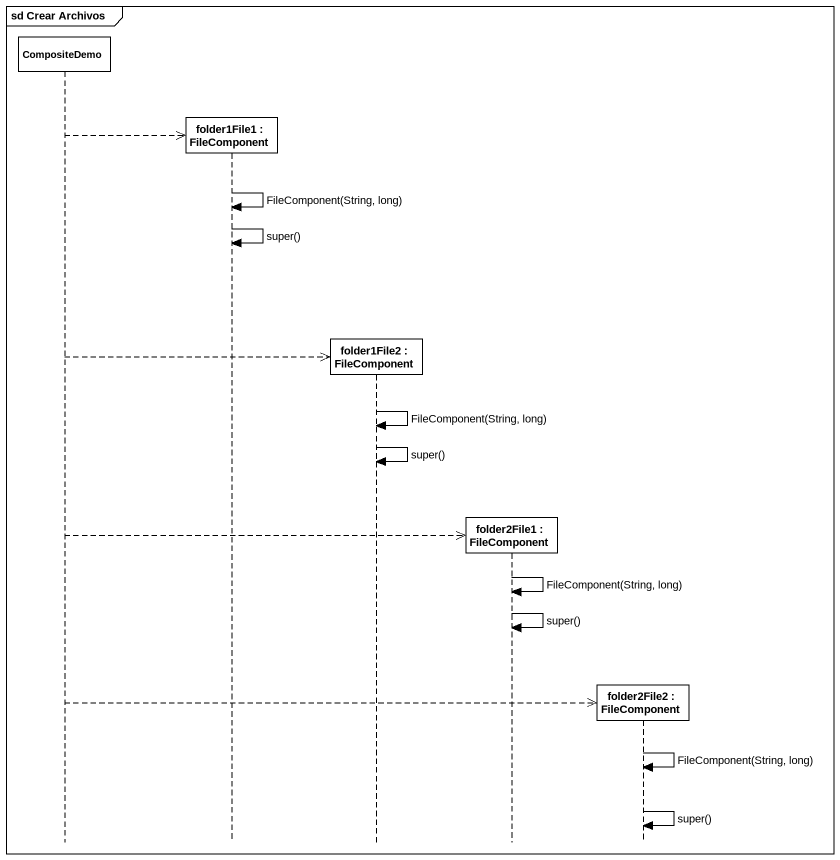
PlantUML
@startuml
mainframe sd Crear Archivos
hide footbox
participant CompositeDemo
participant "folder1File1 : FileComponent" as folder1File1
participant "folder1File2 : FileComponent" as folder1File2
participant "folder2File1 : FileComponent" as folder2File1
participant "folder2File2 : FileComponent" as folder2File2

CompositeDemo -->> folder1File1 **
folder1File1 -> folder1File1 : FileComponent(String, long)
folder1File1 -> folder1File1 : super()
CompositeDemo -->> folder1File2 **
folder1File2 -> folder1File2 : FileComponent(String, long)
folder1File2 -> folder1File2 : super()
CompositeDemo -->> folder2File1 **
folder2File1 -> folder2File1 : FileComponent(String, long)
folder2File1 -> folder2File1 : super()
CompositeDemo -->> folder2File2 **
folder2File2 -> folder2File2 : FileComponent(String, long)
folder2File2 -> folder2File2 : super()
@enduml
